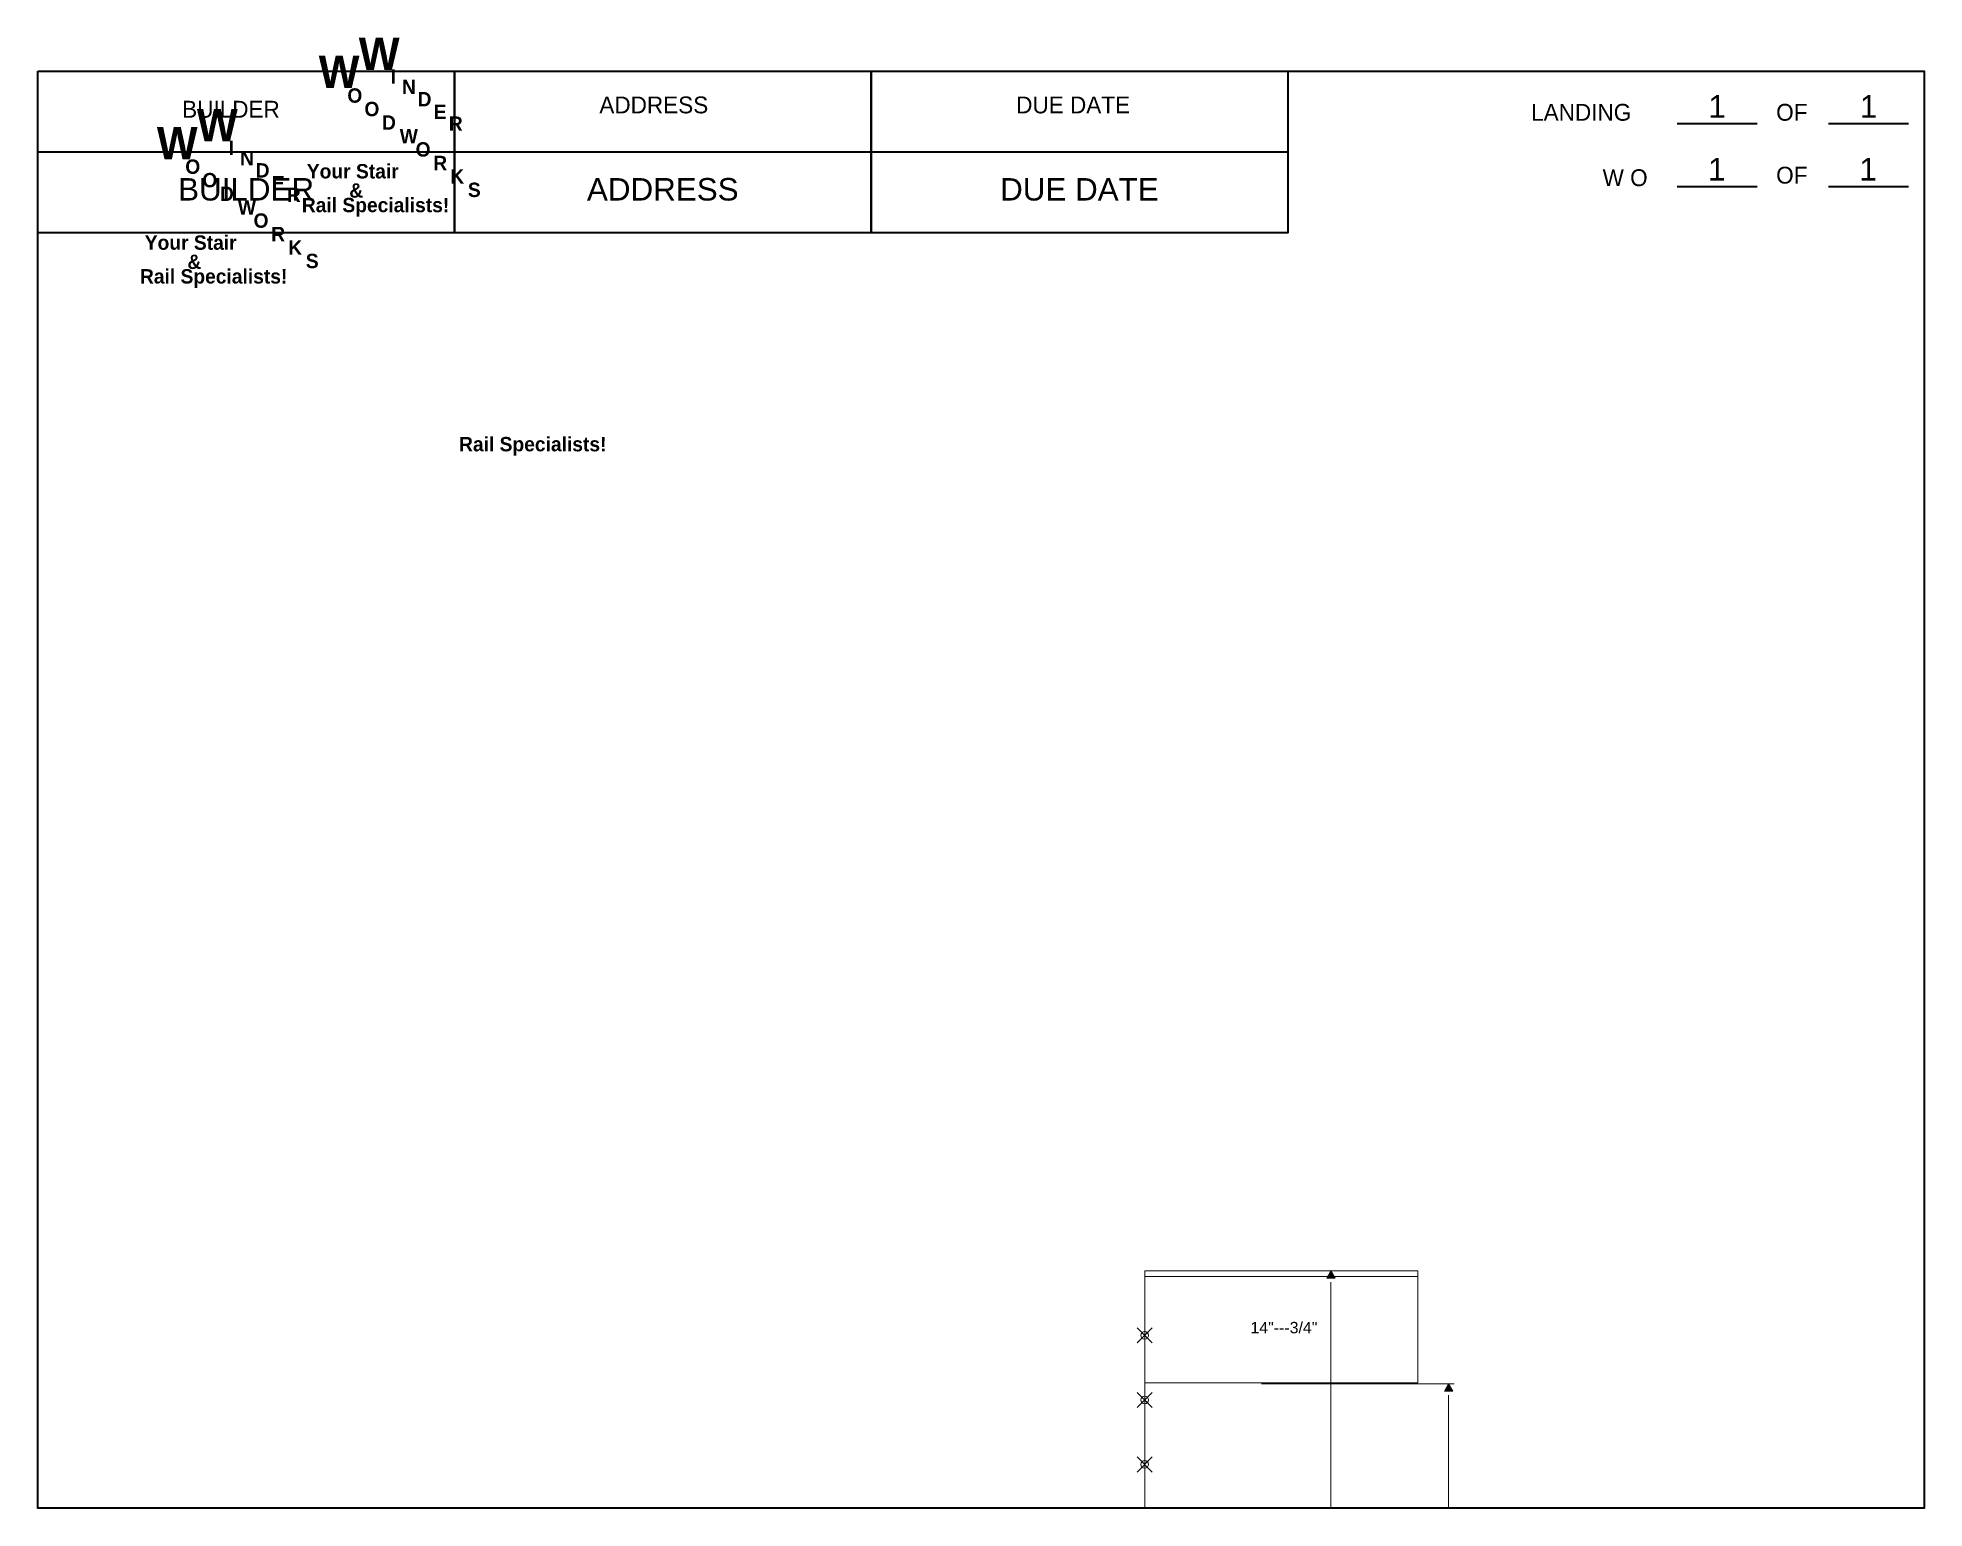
# Paper-space layout 'Landscape Shop' of a CAD drawing. Header units: inches. Extents: x 0 to 10.5, y 0.1 to 8.3.
# The model-space entities are those that its viewports show. They can reach past a viewport. Long polylines and large blocks are cut down to what shows.
import ezdxf
from ezdxf.enums import TextEntityAlignment as Align

# ---------------------------------------------------------------- set-up
doc = ezdxf.new("R2010")
doc.units = ezdxf.units.IN
doc.header["$MEASUREMENT"] = 0
doc.header["$PDMODE"] = 35
for name, color, linetype, lineweight in [('Border', 1, 'Continuous', 35), ('Concrete', 40, 'Continuous', 9), ('Dimension', 3, 'Continuous', 9), ('Hole-Framing', 150, 'Continuous', 18), ('Kick', 4, 'Continuous', 9), ('Plywood', 6, 'Continuous', 18), ('Stringer', 7, 'Continuous', 13), ('Stringer Template', 3, 'Continuous', 9)]:
    doc.layers.add(name, color=color, linetype=linetype, lineweight=lineweight)
doc.styles.add('3-32 Text', font='arial.ttf', dxfattribs={"height": 0.09375})
doc.styles.add('Dimension and Text', font='arial.ttf', dxfattribs={"height": 0.078125})
doc.styles.add('PRINT', font='ARIALUNI.TTF', dxfattribs={"height": 0.125})
doc.dimstyles.new('Jerrod Dimension', dxfattribs={"dimscale": 0, "dimtxt": 0.078125, "dimasz": 0.0625, "dimexe": 0.03125, "dimexo": 0.03125, "dimgap": 0.046875, "dimtad": 1, "dimtih": 1, "dimtoh": 1, "dimdec": 4, "dimzin": 1, "dimdsep": 46, "dimlunit": 5, "dimtxsty": 'Dimension and Text', "dimblk": 'arrow', "dimcen": 2.421875, "dimclrd": 3, "dimclre": 3, "dimclrt": 3, "dimadec": 1, "dimazin": 0, "dimtfac": 1, "dimtdec": 4, "dimtmove": 2, "dimatfit": 3, "dimldrblk": 'arrow', "dimfxl": 1, "dimtfillclr": 256, "dimfrac": 2, "dimlwd": -1, "dimlwe": -1, "dimarcsym": 2})

# ---------------------------------------------------------------- blocks, each defined once
blk = doc.blocks.new('Landscape Plain')
at = {"layer": 'Border', "style": 'PRINT'}
for tag, p in [('L', (9.347, -0.197)), ('L', (10.19, -0.197)), ('WO', (9.344, -0.546)), ('WO', (10.187, -0.546))]:
    blk.add_attdef(tag, text='', height=0.125, dxfattribs=at).set_placement(p, align=Align.MIDDLE)
for tag, p in [('BUILDER', (1.16, -0.721)), ('ADDRESS', (3.479, -0.721)), ('DUEDATE', (5.798, -0.721))]:
    blk.add_attdef(tag, text='', height=0.125, dxfattribs=at).set_placement(p, align=Align.CENTER)
blk = doc.blocks.new('arrow')
at = {"layer": 'Dimension'}
blk.add_hatch(color=0, dxfattribs=at).paths.add_polyline_path([(0, 0), (-0.64, 0.37), (-0.64, -0.37)])
at = {"layer": 'Dimension', "color": 0}
for p, q in [((-0.64, -0.37), (-0.64, 0.37)), ((0, 0), (-0.64, 0.37)), ((-0.64, -0.37), (0, 0))]:
    blk.add_line(p, q, dxfattribs=at)
blk = doc.blocks.new('*D550')
at = {"layer": 'Defpoints', "color": 0, "transparency": 16777216}
for p in [(-18074.24, 1252.32), (-18056.24, 1184.32), (-18049.71, 1184.32)]:
    blk.add_point(p, dxfattribs=at)
at = {"layer": 'Hole-Framing', "color": 3, "transparency": 16777216}
for p, q in [((-18073.49, 1252.32), (-18048.96, 1252.32)), ((-18049.71, 1250.82), (-18049.71, 1220.4)), ((-18049.71, 1185.82), (-18049.71, 1216.24)), ((-18055.49, 1184.32), (-18048.96, 1184.32))]:
    blk.add_line(p, q, dxfattribs=at)
at = {"layer": 'Hole-Framing', "color": 3, "transparency": 16777216, "xscale": 1.5, "yscale": 1.5, "zscale": 1.5}
for p, rotation in [((-18049.71, 1252.32), 90), ((-18049.71, 1184.32), 270)]:
    blk.add_blockref('arrow', p, dxfattribs=dict(at, rotation=rotation))
at = {"layer": 'Hole-Framing', "color": 3, "transparency": 16777216, "insert": (-18049.71, 1218.32), "char_height": 1.875, "attachment_point": 5, "style": 'Dimension and Text'}
blk.add_mtext('68"', dxfattribs=at)
blk = doc.blocks.new('*D552')
at = {"layer": 'Defpoints', "color": 0, "transparency": 16777216}
for p in [(-18059.61, 1237.45), (-18034.2, 1237.45), (-18059.61, 1116.32)]:
    blk.add_point(p, dxfattribs=at)
at = {"layer": 'Hole-Framing', "color": 3, "transparency": 16777216}
for p, q in [((-18058.86, 1237.45), (-18033.45, 1237.45)), ((-18034.2, 1235.95), (-18034.2, 1178.98)), ((-18034.2, 1117.82), (-18034.2, 1174.79)), ((-18058.86, 1116.32), (-18033.45, 1116.32))]:
    blk.add_line(p, q, dxfattribs=at)
at = {"layer": 'Hole-Framing', "color": 3, "transparency": 16777216, "xscale": 1.5, "yscale": 1.5, "zscale": 1.5}
for p, rotation in [((-18034.2, 1237.45), 90), ((-18034.2, 1116.32), 270)]:
    blk.add_blockref('arrow', p, dxfattribs=dict(at, rotation=rotation))
at = {"layer": 'Hole-Framing', "color": 3, "transparency": 16777216, "insert": (-18034.2, 1176.88), "char_height": 1.875, "attachment_point": 5, "style": 'Dimension and Text'}
blk.add_mtext('121 1/8"', dxfattribs=at)
blk = doc.blocks.new('14- Floor')
at = {"layer": 'Hole-Framing'}
blk.add_lwpolyline([(0, -0.75), (36, -0.75), (36, -14.75), (0, -14.75)], close=True, dxfattribs=at)
at = {"layer": 'Plywood'}
blk.add_lwpolyline([(0, -0.75), (36, -0.75), (36, 0), (0, 0)], close=True, dxfattribs=at)
at = {"layer": 'Hole-Framing', "insert": (0.18, -6.72), "char_height": 1.5, "attachment_point": 1, "style": 'Dimension and Text'}
blk.add_mtext_dynamic_manual_height_columns('\\pi13.75068;14"---3/4"', width=36, gutter_width=7.5, heights=[4.47], dxfattribs=at)

msp = doc.modelspace()

# ---------------------------------------------------------------- linework, layer by layer
at = {"layer": 'Hole-Framing'}
msp.add_line((-18074.2351, 1116.32024), (-18074.2351, 1252.32024), dxfattribs=at)
for p in [(-18074.2351, 1243.82024), (-18074.2351, 1235.32024), (-18074.2351, 1226.82024)]:
    msp.add_point(p, dxfattribs=at)

# ---------------------------------------------------------------- block references
msp.add_blockref('14- Floor', (-18074.2351, 1252.32024), dxfattribs=at)

# ---------------------------------------------------------------- dimensions: what is measured, and where the dimension line sits
for base, p1, p2, picture, middle in [((-18049.70978, 1184.32024), (-18074.2351, 1252.32024), (-18056.2351, 1184.32024), '*D550', (-18049.70978, 1218.32024)), ((-18034.20372, 1237.44524), (-18059.60807, 1116.32024), (-18059.60807, 1237.44524), '*D552', (-18034.20372, 1176.88274))]:
    dim = msp.add_linear_dim(base=base, p1=p1, p2=p2, angle=90, dimstyle='Jerrod Dimension', override={"dimpost": '"'}, dxfattribs=at)
    dim.commit()
    dim.dimension.update_dxf_attribs({"geometry": picture, "text_midpoint": middle})

psp = doc.layouts.new('Landscape Shop')

# ---------------------------------------------------------------- linework, layer by layer
at = {"layer": 'Border'}
for p, q in [((9.171, 7.793), (9.616, 7.793)), ((10.013, 7.793), (10.458, 7.793)), ((2.365, 7.635), (0.046, 7.635)), ((4.685, 7.635), (2.365, 7.635)), ((7.004, 7.635), (4.685, 7.635)), ((9.171, 7.443), (9.616, 7.443)), ((10.013, 7.443), (10.458, 7.443))]:
    psp.add_line(p, q, dxfattribs=at)
for points in [[(0.046, 8.086), (10.546, 8.086), (10.546, 0.086), (0.046, 0.086)], [(0.046, 8.086), (2.365, 8.086), (2.365, 7.185), (0.046, 7.185)], [(2.365, 8.086), (4.685, 8.086), (4.685, 7.185), (2.365, 7.185)], [(4.685, 8.086), (7.004, 8.086), (7.004, 7.185), (4.685, 7.185)]]:
    psp.add_lwpolyline(points, close=True, dxfattribs=at)

# ---------------------------------------------------------------- block references
at = {"layer": 'Concrete'}
ref = psp.add_blockref('Landscape Plain', (0.046, 8.086), dxfattribs=at)
ref.add_attrib('BUILDER', 'BUILDER', dxfattribs={"layer": 'Border', "height": 0.125, "style": 'PRINT'}).set_placement((1.206, 7.365), align=Align.CENTER)
ref.add_attrib('ADDRESS', 'ADDRESS', dxfattribs={"layer": 'Border', "height": 0.125, "style": 'PRINT'}).set_placement((3.525, 7.365), align=Align.CENTER)
ref.add_attrib('DUEDATE', 'DUE DATE', dxfattribs={"layer": 'Border', "height": 0.125, "style": 'PRINT'}).set_placement((5.844, 7.365), align=Align.CENTER)
ref.add_attrib('L', '1', dxfattribs={"layer": 'Border', "height": 0.125, "style": 'PRINT'}).set_placement((9.393, 7.889), align=Align.MIDDLE)
ref.add_attrib('L', '1', dxfattribs={"layer": 'Border', "height": 0.125, "style": 'PRINT'}).set_placement((10.236, 7.889), align=Align.MIDDLE)
ref.add_attrib('WO', '1', dxfattribs={"layer": 'Border', "height": 0.125, "style": 'PRINT'}).set_placement((9.391, 7.539), align=Align.MIDDLE)
ref.add_attrib('WO', '1', dxfattribs={"layer": 'Border', "height": 0.125, "style": 'PRINT'}).set_placement((10.233, 7.539), align=Align.MIDDLE)

# ---------------------------------------------------------------- texts
at = {"layer": 'Stringer', "attachment_point": 1, "style": '3-32 Text'}
for s, width, gutter_width, insert, char_height in [('{\\fHigh Tower Text|b0|i0|c0|p18;BUILDER}', 2.21487, 0.625, (0.85, 7.92), 0.09375), ('{\\fHigh Tower Text|b0|i0|c0|p18;ADDRESS}', 2.21487, 0.625, (3.172, 7.944), 0.09375), ('{\\fHigh Tower Text|b0|i0|c0|p18;DUE DATE}', 2.21487, 0.625, (5.492, 7.944), 0.09375), ('{\\fHigh Tower Text|b0|i0|c0|p18;LANDING}', 2.21487, 0.625, (8.358, 7.903), 0.09375), ('{\\fHigh Tower Text|b0|i0|c0|p18;OF}', 2.21487, 0.625, (9.722, 7.903), 0.09375), ('{\\fStylus BT|b1|i0|c0|p34;    Your Stair\\P    }', 201.73992, 10, (1.425, 7.568), 0.08), ('{\\fStylus BT|b1|i0|c0|p34;   &    }', 201.73992, 10, (1.691, 7.461), 0.08), ('{\\fHigh Tower Text|b0|i0|c0|p18;W O}', 2.21487, 0.625, (8.756, 7.539), 0.09375), ('{\\fHigh Tower Text|b0|i0|c0|p18;OF}', 2.21487, 0.625, (9.722, 7.553), 0.09375), ('{\\fStylus BT|b1|i0|c0|p34;Rail Specialists!}', 84.46821, 10, (1.516, 7.38), 0.08), ('{\\fStylus BT|b1|i0|c0|p34;    Your Stair\\P    }', 201.73992, 10, (0.523, 7.171), 0.08), ('{\\fStylus BT|b1|i0|c0|p34;   &    }', 201.73992, 10, (0.79, 7.064), 0.08), ('{\\fStylus BT|b1|i0|c0|p34;Rail Specialists!}', 84.46821, 10, (0.615, 6.983), 0.08), ('{\\fStylus BT|b1|i0|c0|p34;Rail Specialists!}', 84.46821, 10, (2.391, 6.049), 0.08)]:
    psp.add_mtext_dynamic_manual_height_columns(s, width=width, gutter_width=gutter_width, heights=[0], dxfattribs=dict(at, insert=insert, char_height=char_height))
at = {"layer": 'Stringer Template', "style": '3-32 Text'}
for s, insert, char_height, attachment_point in [('{\\fSuperFrench|b1|i0|c2|p2;W}', (1.833, 8.271), 0.18, 1), ('{\\fSuperFrench|b1|i0|c2|p2;W}', (1.61, 8.172), 0.18, 1), ('{\\fSuperFrench|b1|i0|c2|p2;I}', (2.025, 8.055), 0.08, 5), ('{\\fSuperFrench|b1|i0|c2|p2;O}', (1.811, 7.949), 0.08, 5), ('{\\fSuperFrench|b1|i0|c2|p2;N}', (2.112, 7.998), 0.08, 5), ('{\\fSuperFrench|b1|i0|c2|p2;O}', (1.906, 7.874), 0.08, 5), ('{\\fSuperFrench|b1|i0|c2|p2;D}', (2.199, 7.929), 0.08, 5), ('{\\fSuperFrench|b1|i0|c2|p2;E}', (2.286, 7.859), 0.08, 5), ('{\\fSuperFrench|b1|i0|c2|p2;W}', (0.709, 7.775), 0.18, 1), ('{\\fSuperFrench|b1|i0|c2|p2;W}', (0.932, 7.874), 0.18, 1), ('{\\fSuperFrench|b1|i0|c2|p2;D}', (2.001, 7.799), 0.08, 5), ('{\\fSuperFrench|b1|i0|c2|p2;R}', (2.373, 7.793), 0.08, 5), ('{\\fSuperFrench|b1|i0|c2|p2;I}', (1.124, 7.658), 0.08, 5), ('{\\fSuperFrench|b1|i0|c2|p2;W}', (2.061, 7.763), 0.08, 1), ('{\\fSuperFrench|b1|i0|c2|p2;O}', (2.191, 7.649), 0.08, 5), ('{\\fSuperFrench|b1|i0|c2|p2;O}', (0.909, 7.553), 0.08, 5), ('{\\fSuperFrench|b1|i0|c2|p2;N}', (1.211, 7.601), 0.08, 5), ('{\\fSuperFrench|b1|i0|c2|p2;D}', (1.298, 7.533), 0.08, 5), ('{\\fSuperFrench|b1|i0|c2|p2;R}', (2.286, 7.574), 0.08, 5), ('{\\fSuperFrench|b1|i0|c2|p2;O}', (1.004, 7.478), 0.08, 5), ('{\\fSuperFrench|b1|i0|c2|p2;E}', (1.385, 7.462), 0.08, 5), ('{\\fSuperFrench|b1|i0|c2|p2;K}', (2.381, 7.499), 0.08, 5), ('{\\fSuperFrench|b1|i0|c2|p2;S}', (2.476, 7.424), 0.08, 5), ('{\\fSuperFrench|b1|i0|c2|p2;D}', (1.099, 7.403), 0.08, 5), ('{\\fSuperFrench|b1|i0|c2|p2;W}', (1.16, 7.367), 0.08, 1), ('{\\fSuperFrench|b1|i0|c2|p2;R}', (1.472, 7.396), 0.08, 5), ('{\\fSuperFrench|b1|i0|c2|p2;O}', (1.289, 7.253), 0.08, 5), ('{\\fSuperFrench|b1|i0|c2|p2;R}', (1.384, 7.178), 0.08, 5), ('{\\fSuperFrench|b1|i0|c2|p2;K}', (1.479, 7.103), 0.08, 5), ('{\\fSuperFrench|b1|i0|c2|p2;S}', (1.574, 7.028), 0.08, 5)]:
    psp.add_mtext_dynamic_manual_height_columns(s, width=46.54479, gutter_width=10, heights=[0], dxfattribs=dict(at, insert=insert, char_height=char_height, attachment_point=attachment_point))

# ---------------------------------------------------------------- viewports
at = {"layer": 'Kick', "view_target_point": (72.21067, 81.43572)}
vp = psp.add_viewport(center=(5.296, 4.086), size=(10.5, 8), view_center_point=(-18168.01116, 1234.28126), view_height=189.3305285, dxfattribs=at)
vp.dxf.flags = 0x10000  # cut along an outline
vp.dxf.clipping_boundary_handle = psp.add_lwpolyline([(0.046, 8.086), (10.546, 8.086), (10.546, 0.086), (0.046, 0.086)], format="xyb", close=True, dxfattribs={"invisible": 1}).dxf.handle

doc.saveas('drawing.dxf')
